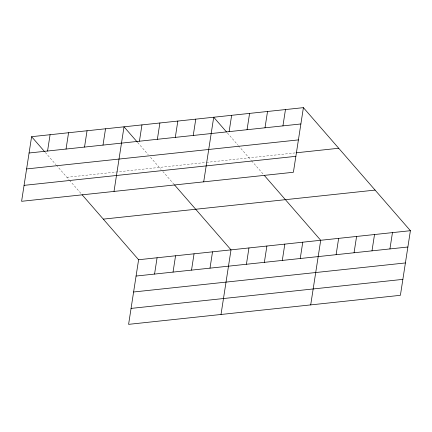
<?xml version="1.0" encoding="UTF-8"?>
<svg xmlns="http://www.w3.org/2000/svg" width="432" height="432" viewBox="0 0 432 432"><rect width="100%" height="100%" fill="white"/><g stroke="black" fill="none" stroke-linecap="round" stroke-linejoin="round"><path stroke-width="0.32" stroke-dasharray="2.16 1.62" d="M66.911 177.293L205.832 162.454M206.496 162.378L295.526 152.869M227.389 132.964L237.983 145.147M238.426 145.654L251.181 160.326M251.618 160.828L263.309 174.274M137.695 142.549L148.289 154.732M150.498 157.27L161.055 169.414M162.788 171.407L174.047 184.356M45.284 152.42L55.879 164.603M56.317 165.11L69.077 179.782M69.509 180.279L81.205 193.73"/><path stroke-width="0.65" d="M31.601 136.685L21.6 201.301L293.398 172.265L303.404 107.649L31.601 136.685L44.404 151.405M47.558 151.022L50.085 134.714M66.042 149.051L68.569 132.737M84.526 147.074L87.048 130.761M103.005 145.098L105.532 128.79M114.01 191.43L124.016 126.814L137.257 142.042M139.428 141.21L141.955 124.897M82.069 194.724L138.602 259.735L128.596 324.351L400.399 295.315L410.4 230.699L303.404 107.649M157.367 139.293L159.894 122.98M175.306 137.376L177.833 121.063M154.559 274.072L157.081 257.764M193.244 135.459L195.772 119.146M173.038 272.101L175.565 255.787M203.704 181.845L213.71 117.229L226.508 131.949M191.522 270.124L194.049 253.811M229.122 131.625L231.649 115.317M210.006 268.148L212.528 251.84M247.061 129.708L249.588 113.4M221.011 314.48L231.012 249.863L174.479 184.853M265 127.791L267.527 111.483M246.424 264.26L248.951 247.946M282.938 125.879L285.466 109.566M264.362 262.343L266.89 246.029M282.301 260.426L284.828 244.112M300.24 258.509L302.767 242.195M310.705 304.895L320.706 240.278L264.173 175.268M336.118 254.675L338.645 238.367M354.056 252.758L356.584 236.45M371.995 250.841L374.522 234.533M389.934 248.929L392.461 232.616M29.079 152.998L300.877 123.962M26.611 168.939L298.409 139.898M296.19 152.798L338.71 148.257M24.068 185.36L295.866 156.325M103.291 219.132L375.089 190.091M138.602 259.735L410.4 230.699M136.075 276.048L407.873 247.012M133.607 291.989L405.405 262.948M131.063 308.41L402.867 279.374"/></g></svg>
